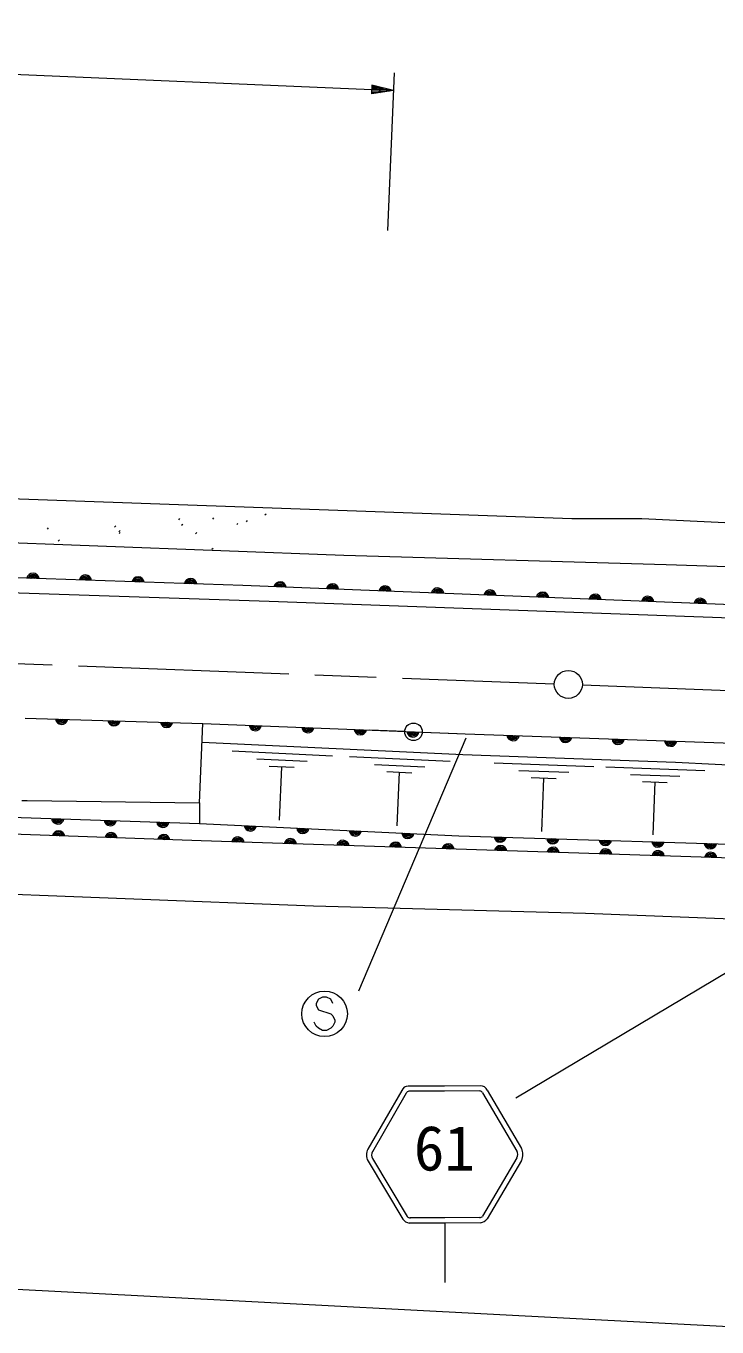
# Model space of a CAD drawing. Units: millimetres, scale not verified. Extents: x 40000 to 680000, y 20000 to 380000.
# Drawn here: x 137058 to 176491, y 242341 to 316588 of the extents above; entities that cross this region are included whole.
import ezdxf
from ezdxf.enums import TextEntityAlignment as Align

# ---------------------------------------------------------------- set-up
doc = ezdxf.new("R2010")
doc.units = ezdxf.units.MM
doc.header["$LTSCALE"] = 1000
doc.linetypes.add('CHAIN', pattern=[18.5, 12, -1.5, 3.5, -1.5])
for name, color, linetype, lineweight in [('M-BGD', 7, 'Continuous', 13), ('M-BMK', 2, 'CHAIN', 13), ('M-BMK-SRVR', 3, 'Continuous', 13), ('M-STR-HTXT', 7, 'Continuous', 13), ('M-STR-STRC', 7, 'Continuous', 13)]:
    doc.layers.add(name, color=color, linetype=linetype, lineweight=lineweight)
doc.styles.add('ＭＳ ゴシック', font='')
doc.styles.get('ＭＳ ゴシック').set_extended_font_data('MS Gothic')

msp = doc.modelspace()

# ---------------------------------------------------------------- linework, layer by layer
at = {"layer": 'M-BGD'}
for p, q in [((145772, 288412), (145843, 288483)), ((145933, 288094), (146004, 288164)), ((147715, 288445), (147785, 288515)), ((149084, 288133), (149155, 288204)), ((149635, 288297), (149706, 288367)), ((150696, 288684), (150766, 288755)), ((138278, 287870), (138348, 287940)), ((142105, 287990), (142176, 288061)), ((142364, 287729), (142435, 287800)), ((142369, 287618), (142440, 287689)), ((146734, 287605), (146804, 287676)), ((138893, 287186), (138964, 287257)), ((147663, 286724), (147734, 286795)), ((137013, 277094), (147158, 276791)), ((146963, 272246), (147158, 276791)), ((158674, 276329), (156675, 276409)), ((159673, 276289), (161671, 276209)), ((148822, 275213), (154543, 274946)), ((150234, 274765), (153095, 274631)), ((155528, 274900), (161260, 274632)), ((150932, 274350), (152362, 274283)), ((151647, 274317), (151504, 271265)), ((156943, 274451), (159809, 274317)), ((157642, 274035), (159075, 273968)), ((158358, 274002), (158215, 270944)), ((163767, 274534), (169472, 274327)), ((165180, 274102), (168032, 273998)), ((170148, 274302), (175803, 274097)), ((165879, 273696), (167305, 273644)), ((166592, 273670), (166481, 270627)), ((171548, 273874), (174375, 273771)), ((172241, 273471), (173655, 273420)), ((172948, 273446), (172838, 270430))]:
    msp.add_line(p, q, dxfattribs=at)
for points in [[(68987, 292114), (78555, 291691), (85074, 291352), (95488, 290844), (132911, 289744), (168217, 288474), (172196, 288474), (184862, 287875), (214445, 286780), (220117, 286442), (229007, 286018), (241284, 285256), (258387, 283986), (267785, 283055), (277606, 281954), (294793, 279838), (309563, 277849), (308957, 273874)], [(309290, 276059), (277116, 279533), (257332, 281547), (245051, 282492), (226515, 283704), (213718, 284345), (201794, 284880), (179408, 285647), (173597, 285843), (155204, 286377), (134119, 287162), (108774, 287964), (89774, 288694), (68863, 289978)], [(312663, 273867), (308726, 273874), (269799, 278009), (249819, 279988), (235240, 281200), (223637, 281859), (195636, 282839), (149438, 284657), (122471, 285566), (97572, 286368), (68684, 287702)], [(68590, 286500), (110369, 285121), (150944, 283757), (178855, 282759), (194112, 282225), (211383, 281529), (230365, 280906), (241879, 280104), (265851, 277965), (282267, 276165)], [(147158, 276791), (162122, 276191), (185575, 275367), (189737, 274992), (195546, 274139), (220633, 270136), (265807, 262622), (291024, 259630), (293133, 259312), (296963, 258084), (300431, 256552), (302628, 255367), (304261, 253763), (305561, 252000), (306284, 249977), (306934, 247333), (307136, 244789), (307136, 242159), (305995, 236885), (301500, 228662)], [(299925, 228503), (304362, 236711), (305684, 240808), (306060, 243207), (305886, 246689), (305381, 248770), (304066, 251747), (302476, 253872), (301190, 254898), (299232, 255902), (297194, 256885), (292440, 258416), (287881, 259016), (266963, 261494), (262902, 262188), (231659, 267188), (220482, 268915), (195604, 272809), (189593, 273749), (185445, 273994), (174130, 274558), (161984, 274999), (147111, 275694)], [(96345, 272924), (105050, 272502), (121286, 271946), (136776, 271408), (146955, 271083), (161753, 270374), (181486, 269760), (187374, 269666), (201623, 267152), (209405, 265685), (225388, 262650)], [(187231, 268771), (147049, 270078), (136785, 270439), (121295, 271018), (105016, 271680), (96305, 271978)], [(136817, 272397), (137129, 272383), (146963, 272246), (146955, 271083)], [(185187, 265315), (168986, 265938), (153461, 266348), (131949, 267186)]]:
    msp.add_lwpolyline(points, dxfattribs=at)
msp.add_circle((159173, 276309), 500, dxfattribs=at)
for centre, radius, start, end in [((137452, 285007), 354, 6.86682, 169.272), ((137452, 285007), 283, 9.09086, 167.04796), ((137452, 285007), 212, 12.83719, 163.30164), ((137452, 285007), 142, 20.54892, 155.58991), ((140450, 284906), 354, 6.86682, 169.272), ((140450, 284906), 283, 9.09086, 167.04796), ((140450, 284906), 212, 12.83719, 163.30164), ((143448, 284805), 354, 6.86682, 169.272), ((137452, 285007), 100, 30.86658, 145.27224), ((140450, 284906), 142, 20.54892, 155.58991), ((140450, 284906), 100, 30.86658, 145.27224), ((143448, 284805), 283, 9.09086, 167.04796), ((143448, 284805), 212, 12.83719, 163.30164), ((143448, 284805), 142, 20.54892, 155.58991), ((143448, 284805), 100, 30.86658, 145.27224), ((146447, 284704), 354, 6.86682, 169.272), ((146447, 284704), 283, 9.09086, 167.04796), ((146447, 284704), 212, 12.83719, 163.30164), ((146447, 284704), 142, 20.54892, 155.58991), ((146447, 284704), 100, 30.86658, 145.27224), ((151551, 284520), 354, 6.54388, 168.94906), ((151551, 284520), 283, 8.76792, 166.72502), ((151551, 284520), 212, 12.51424, 162.97869), ((151551, 284520), 142, 20.22597, 155.26696), ((151551, 284520), 100, 30.54364, 144.9493), ((154549, 284402), 354, 6.54388, 168.94906), ((154549, 284402), 283, 8.76792, 166.72502), ((154549, 284402), 212, 12.51424, 162.97869), ((154549, 284402), 142, 20.22597, 155.26696), ((154549, 284402), 100, 30.54364, 144.9493), ((157546, 284284), 354, 6.54388, 168.94906), ((157546, 284284), 283, 8.76792, 166.72502), ((157546, 284284), 212, 12.51424, 162.97869), ((157546, 284284), 142, 20.22597, 155.26696), ((157546, 284284), 100, 30.54364, 144.9493), ((160544, 284166), 354, 6.54388, 168.94906), ((160544, 284166), 283, 8.76792, 166.72502), ((160544, 284166), 212, 12.51424, 162.97869), ((163542, 284048), 354, 6.54388, 168.94906), ((160544, 284166), 142, 20.22597, 155.26696), ((160544, 284166), 100, 30.54364, 144.9493), ((163542, 284048), 283, 8.76792, 166.72502), ((163542, 284048), 212, 12.51424, 162.97869), ((163542, 284048), 142, 20.22597, 155.26696), ((163542, 284048), 100, 30.54364, 144.9493), ((166539, 283930), 354, 6.54388, 168.94906), ((166539, 283930), 283, 8.76792, 166.72502), ((166539, 283930), 212, 12.51424, 162.97869), ((166539, 283930), 142, 20.22597, 155.26696), ((166539, 283930), 100, 30.54364, 144.9493), ((169537, 283812), 354, 6.54388, 168.94906), ((169537, 283812), 283, 8.76792, 166.72502), ((169537, 283812), 212, 12.51424, 162.97869), ((169537, 283812), 142, 20.22597, 155.26696), ((169537, 283812), 100, 30.54364, 144.9493), ((172535, 283694), 354, 6.54388, 168.94906), ((172535, 283694), 283, 8.76792, 166.72502), ((172535, 283694), 212, 12.51424, 162.97869), ((172535, 283694), 142, 20.22597, 155.26696), ((172535, 283694), 100, 30.54364, 144.9493), ((175532, 283576), 354, 6.54388, 168.94906), ((175532, 283576), 283, 8.76792, 166.72502), ((175532, 283576), 212, 12.51424, 162.97869), ((175532, 283576), 142, 20.22597, 155.26696), ((175532, 283576), 100, 30.54364, 144.9493), ((139088, 277086), 354, 187.08395, 349.48912), ((139088, 277086), 283, 189.30798, 347.26509), ((139088, 277086), 212, 193.05431, 343.51876), ((139088, 277086), 142, 200.76604, 335.80703), ((139088, 277086), 100, 211.0837, 325.48937), ((142087, 276997), 354, 187.08395, 349.48912), ((142087, 276997), 283, 189.30798, 347.26509), ((142087, 276997), 212, 193.05431, 343.51876), ((142087, 276997), 142, 200.76604, 335.80703), ((142087, 276997), 100, 211.0837, 325.48937), ((145086, 276907), 354, 187.08395, 349.48912), ((145086, 276907), 283, 189.30798, 347.26509), ((145086, 276907), 212, 193.05431, 343.51876), ((145086, 276907), 142, 200.76604, 335.80703), ((145086, 276907), 100, 211.0837, 325.48937), ((150145, 276725), 354, 186.50238, 348.90756), ((150145, 276725), 283, 188.72642, 346.68352), ((150145, 276725), 212, 192.47275, 342.93719), ((150145, 276725), 142, 200.18448, 335.22546), ((150145, 276725), 100, 210.50214, 324.9078), ((153143, 276605), 354, 186.50238, 348.90756), ((153143, 276605), 283, 188.72642, 346.68352), ((153143, 276605), 212, 192.47275, 342.93719), ((153143, 276605), 142, 200.18448, 335.22546), ((153143, 276605), 100, 210.50214, 324.9078), ((156141, 276485), 354, 186.50238, 348.90756), ((156141, 276485), 283, 188.72642, 346.68352), ((156141, 276485), 212, 192.47275, 342.93719), ((156141, 276485), 142, 200.18448, 335.22546), ((156141, 276485), 100, 210.50214, 324.9078), ((159138, 276365), 354, 186.50238, 348.90756), ((159138, 276365), 283, 188.72642, 346.68352), ((159138, 276365), 212, 192.47275, 342.93719), ((159138, 276365), 142, 200.18448, 335.22546), ((159138, 276365), 100, 210.50214, 324.9078), ((164856, 276149), 354, 186.786, 349.19118), ((164856, 276149), 283, 189.01004, 346.96714), ((164856, 276149), 212, 192.75637, 343.22081), ((164856, 276149), 142, 200.4681, 335.50908), ((164856, 276149), 100, 210.78576, 325.19142), ((167854, 276044), 354, 186.786, 349.19118), ((167854, 276044), 283, 189.01004, 346.96714), ((167854, 276044), 212, 192.75637, 343.22081), ((167854, 276044), 142, 200.4681, 335.50908), ((167854, 276044), 100, 210.78576, 325.19142), ((170852, 275939), 354, 186.786, 349.19118), ((170852, 275939), 283, 189.01004, 346.96714), ((170852, 275939), 212, 192.75637, 343.22081), ((170852, 275939), 142, 200.4681, 335.50908), ((170852, 275939), 100, 210.78576, 325.19142), ((173850, 275833), 354, 186.786, 349.19118), ((173850, 275833), 283, 189.01004, 346.96714), ((173850, 275833), 212, 192.75637, 343.22081), ((173850, 275833), 142, 200.4681, 335.50908), ((173850, 275833), 100, 210.78576, 325.19142), ((138869, 271395), 354, 186.96658, 349.37176), ((138869, 271395), 283, 189.19062, 347.14772), ((138869, 271395), 212, 192.93695, 343.40139), ((138869, 271395), 142, 200.64868, 335.68966), ((138869, 271395), 100, 210.96634, 325.372), ((141868, 271299), 354, 186.96658, 349.37176), ((141868, 271299), 283, 189.19062, 347.14772), ((141868, 271299), 212, 192.93695, 343.40139), ((141868, 271299), 142, 200.64868, 335.68966), ((141868, 271299), 100, 210.96634, 325.372), ((144866, 271204), 354, 186.96658, 349.37176), ((144866, 271204), 283, 189.19062, 347.14772), ((144866, 271204), 212, 192.93695, 343.40139), ((144866, 271204), 142, 200.64868, 335.68966), ((144866, 271204), 100, 210.96634, 325.372), ((138917, 270310), 354, 6.78318, 169.18835), ((138917, 270310), 283, 9.00722, 166.96432), ((138917, 270310), 212, 12.75354, 163.21799), ((138917, 270310), 142, 20.46527, 155.50626), ((138917, 270310), 100, 30.78293, 145.1886), ((141915, 270205), 354, 6.78318, 169.18835), ((141915, 270205), 283, 9.00722, 166.96432), ((141915, 270205), 212, 12.75354, 163.21799), ((141915, 270205), 142, 20.46527, 155.50626), ((141915, 270205), 100, 30.78293, 145.1886), ((144913, 270099), 354, 6.78318, 169.18835), ((144913, 270099), 283, 9.00722, 166.96432), ((144913, 270099), 212, 12.75354, 163.21799), ((149148, 269956), 354, 6.93458, 169.33975), ((149862, 270998), 354, 186.05781, 348.46299), ((149862, 270998), 283, 188.28185, 346.23895), ((149862, 270998), 212, 192.02817, 342.49262), ((149862, 270998), 142, 199.7399, 334.78089), ((149862, 270998), 100, 210.05757, 324.46323), ((152858, 270854), 354, 186.05781, 348.46299), ((152858, 270854), 283, 188.28185, 346.23895), ((152858, 270854), 212, 192.02817, 342.49262), ((152858, 270854), 142, 199.7399, 334.78089), ((152858, 270854), 100, 210.05757, 324.46323), ((155855, 270711), 354, 186.05781, 348.46299), ((155855, 270711), 283, 188.28185, 346.23895), ((155855, 270711), 212, 192.02817, 342.49262), ((155855, 270711), 142, 199.7399, 334.78089), ((155855, 270711), 100, 210.05757, 324.46323), ((158852, 270568), 354, 186.05781, 348.46299), ((158852, 270568), 283, 188.28185, 346.23895), ((158852, 270568), 212, 192.02817, 342.49262), ((158852, 270568), 142, 199.7399, 334.78089), ((158852, 270568), 100, 210.05757, 324.46323), ((164125, 270355), 354, 187.0147, 349.41988), ((164125, 270355), 283, 189.23874, 347.19584), ((164125, 270355), 212, 192.98507, 343.44952), ((164125, 270355), 142, 200.6968, 335.73779), ((164125, 270355), 100, 211.01446, 325.42013), ((144913, 270099), 142, 20.46527, 155.50626), ((144913, 270099), 100, 30.78293, 145.1886), ((149148, 269956), 283, 9.15861, 167.11572), ((149148, 269956), 212, 12.90494, 163.36939), ((149148, 269956), 142, 20.61667, 155.65766), ((149148, 269956), 100, 30.93433, 145.34), ((152146, 269858), 354, 6.93458, 169.33975), ((152146, 269858), 283, 9.15861, 167.11572), ((152146, 269858), 212, 12.90494, 163.36939), ((152146, 269858), 142, 20.61667, 155.65766), ((152146, 269858), 100, 30.93433, 145.34), ((155145, 269761), 354, 6.93458, 169.33975), ((155145, 269761), 283, 9.15861, 167.11572), ((155145, 269761), 212, 12.90494, 163.36939), ((155145, 269761), 142, 20.61667, 155.65766), ((155145, 269761), 100, 30.93433, 145.34), ((158143, 269663), 354, 6.93458, 169.33975), ((158143, 269663), 283, 9.15861, 167.11572), ((158143, 269663), 212, 12.90494, 163.36939), ((158143, 269663), 142, 20.61667, 155.65766), ((158143, 269663), 100, 30.93433, 145.34), ((161141, 269566), 354, 6.93458, 169.33975), ((161141, 269566), 283, 9.15861, 167.11572), ((161141, 269566), 212, 12.90494, 163.36939), ((161141, 269566), 142, 20.61667, 155.65766), ((161141, 269566), 100, 30.93433, 145.34), ((164140, 269468), 354, 6.93458, 169.33975), ((164140, 269468), 283, 9.15861, 167.11572), ((164140, 269468), 212, 12.90494, 163.36939), ((164140, 269468), 142, 20.61667, 155.65766), ((164140, 269468), 100, 30.93433, 145.34), ((167123, 270262), 354, 187.0147, 349.41988), ((167138, 269371), 354, 6.93458, 169.33975), ((167123, 270262), 283, 189.23874, 347.19584), ((167138, 269371), 283, 9.15861, 167.11572), ((167123, 270262), 212, 192.98507, 343.44952), ((167138, 269371), 212, 12.90494, 163.36939), ((167123, 270262), 142, 200.6968, 335.73779), ((167123, 270262), 100, 211.01446, 325.42013), ((170122, 270168), 354, 187.0147, 349.41988), ((170137, 269273), 354, 6.93458, 169.33975), ((170122, 270168), 283, 189.23874, 347.19584), ((170137, 269273), 283, 9.15861, 167.11572), ((170122, 270168), 212, 192.98507, 343.44952), ((170122, 270168), 142, 200.6968, 335.73779), ((170122, 270168), 100, 211.01446, 325.42013), ((173120, 270075), 354, 187.0147, 349.41988), ((173135, 269176), 354, 6.93458, 169.33975), ((173120, 270075), 283, 189.23874, 347.19584), ((173120, 270075), 212, 192.98507, 343.44952), ((173120, 270075), 142, 200.6968, 335.73779), ((173120, 270075), 100, 211.01446, 325.42013), ((176119, 269982), 354, 187.0147, 349.41988), ((176119, 269982), 283, 189.23874, 347.19584), ((176119, 269982), 212, 192.98507, 343.44952), ((176119, 269982), 142, 200.6968, 335.73779), ((176119, 269982), 100, 211.01446, 325.42013), ((167138, 269371), 142, 20.61667, 155.65766), ((167138, 269371), 100, 30.93433, 145.34), ((170137, 269273), 212, 12.90494, 163.36939), ((170137, 269273), 142, 20.61667, 155.65766), ((170137, 269273), 100, 30.93433, 145.34), ((173135, 269176), 283, 9.15861, 167.11572), ((173135, 269176), 212, 12.90494, 163.36939), ((173135, 269176), 142, 20.61667, 155.65766), ((173135, 269176), 100, 30.93433, 145.34), ((176134, 269078), 354, 6.93458, 169.33975), ((176134, 269078), 283, 9.15861, 167.11572), ((176134, 269078), 212, 12.90494, 163.36939), ((176134, 269078), 142, 20.61667, 155.65766), ((176134, 269078), 100, 30.93433, 145.34)]:
    msp.add_arc(centre, radius, start, end, dxfattribs=at)
at = {"layer": 'M-BMK'}
for p, q in [((84597, 282182), (167208, 279043)), ((168807, 278982), (201199, 277752))]:
    msp.add_line(p, q, dxfattribs=at)
at = {"layer": 'M-BMK-SRVR'}
msp.add_circle((168007, 279013), 800, dxfattribs=at)
at = {"layer": 'M-STR-HTXT'}
for p, q in [((71887, 316588), (156791, 312963)), ((157698, 304917), (158082, 313909)), ((156801, 313213), (156780, 312713)), ((158039, 312909), (156780, 312713)), ((157032, 312752), (156782, 312763)), ((156784, 312813), (157284, 312792)), ((157536, 312831), (156786, 312863)), ((156789, 312913), (157788, 312870)), ((158039, 312909), (156791, 312963)), ((156793, 313013), (157792, 312970)), ((157544, 313031), (156795, 313063)), ((156797, 313113), (157297, 313091)), ((157049, 313152), (156799, 313163)), ((158039, 312909), (156801, 313213)), ((67764, 248081), (177532, 242350))]:
    msp.add_line(p, q, dxfattribs=at)
at = {"layer": 'M-STR-STRC'}
for p, q in [((162161, 275938), (156034, 261505)), ((195618, 273641), (165004, 255406)), ((153742, 261041), (153624, 260805)), ((153624, 260805), (153624, 260686)), ((153624, 260686), (153742, 260450)), ((153979, 261159), (153742, 261041)), ((154215, 261159), (153979, 261159)), ((154451, 261041), (154215, 261159)), ((154570, 260805), (154451, 261041)), ((153742, 260450), (154451, 260214)), ((154451, 260214), (154570, 260096)), ((154570, 260096), (154688, 259859)), ((153624, 259505), (153506, 259741)), ((153742, 259386), (153624, 259505)), ((153979, 259268), (153742, 259386)), ((154215, 259268), (153979, 259268)), ((154451, 259386), (154215, 259268)), ((154570, 259505), (154451, 259386)), ((154688, 259741), (154570, 259505)), ((154688, 259859), (154688, 259741)), ((158497, 255839), (156566, 252496)), ((158757, 255689), (156826, 252346)), ((163115, 255707), (165073, 252380)), ((163373, 255859), (165332, 252533)), ((156575, 251808), (158555, 248501)), ((156832, 251962), (158812, 248655)), ((165070, 251996), (163117, 248673)), ((165328, 251844), (163376, 248521)), ((160968, 248266), (160968, 244880))]:
    msp.add_line(p, q, dxfattribs=at)
for points in [[(162998, 256109), (160934, 256092), (158870, 256092)], [(162965, 255809), (160937, 255792), (158905, 255792)], [(163001, 248283), (160968, 248266), (158932, 248266)], [(162961, 248583), (160965, 248566), (158970, 248566)]]:
    msp.add_lwpolyline(points, dxfattribs=at)
msp.add_circle((154097, 260214), 1300, dxfattribs=at)
for centre, radius, start, end in [((158887, 255665), 427, 92.29572, 156.02366), ((158927, 255602), 191, 96.53703, 152.95737), ((162945, 255618), 191, 27.51575, 83.93609), ((162985, 255682), 427, 24.44946, 88.1774), ((157193, 252160), 711, 151.80974, 209.66878), ((164707, 252191), 711, 330.80435, 28.66338), ((157193, 252160), 412, 151.80974, 209.66878), ((164707, 252191), 412, 330.80435, 28.66338), ((159045, 248868), 612, 216.76349, 259.34701), ((158981, 248769), 203, 214.0004, 273.155), ((162948, 248786), 203, 267.31812, 326.47272), ((162882, 248884), 612, 281.12611, 323.70964)]:
    msp.add_arc(centre, radius, start, end, dxfattribs=at)

# ---------------------------------------------------------------- texts
at = {"layer": 'M-STR-STRC', "style": 'ＭＳ ゴシック'}
msp.add_text('61', height=2566, dxfattribs=at).set_placement((159190, 250500), align=Align.BOTTOM_LEFT)

doc.saveas('drawing.dxf')
